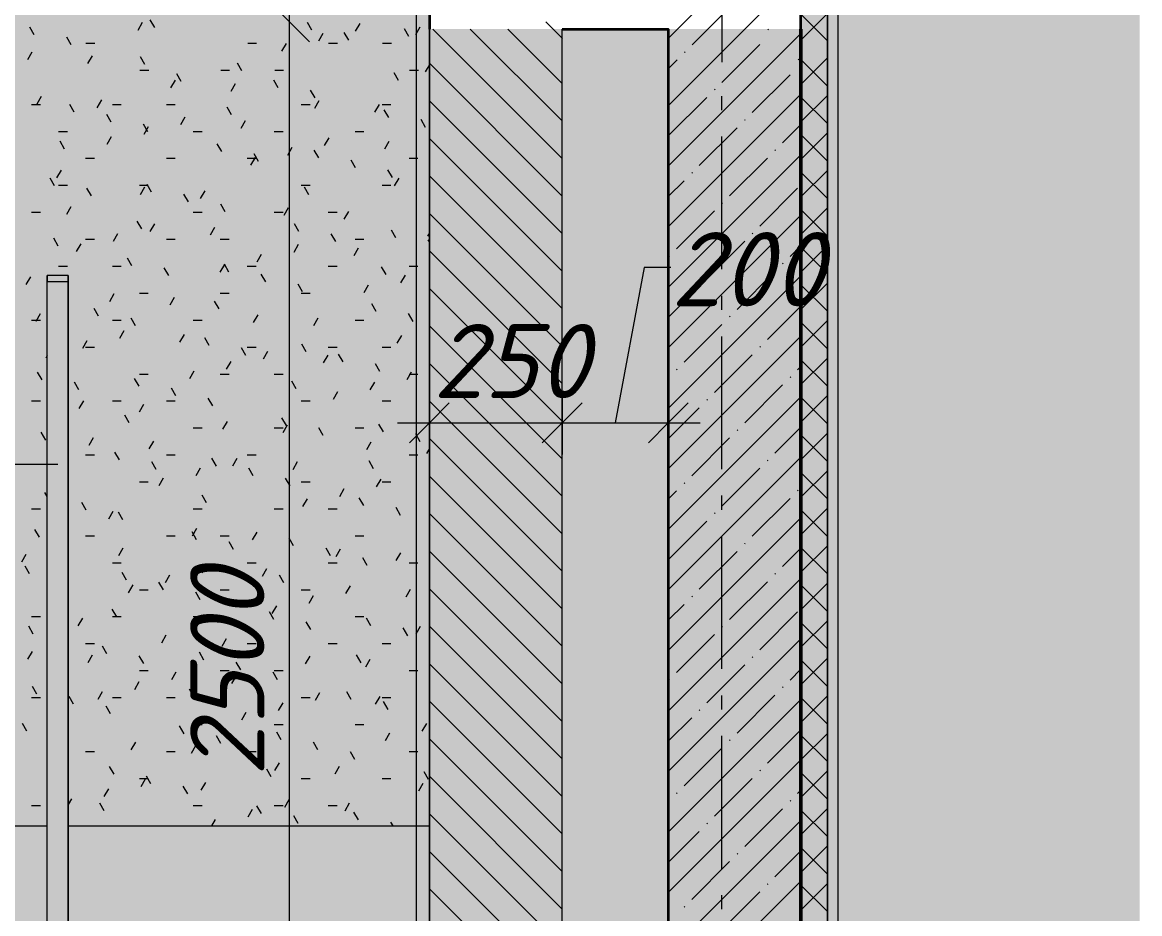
# Model space of a CAD drawing. Header units: millimetres. Extents: x -81576 to 1046824, y -248937 to 691537.
# Drawn here: x -48249 to -44039, y 631374 to 634733 of the extents above; entities that cross this region are included whole.
import ezdxf

# ---------------------------------------------------------------- set-up
doc = ezdxf.new("R2010")
doc.units = ezdxf.units.MM
doc.layers.add('PDF _Геометрия', color=7, linetype='Continuous', true_color=0x1d1d1d)
doc.layers.add('PDF _Сплошная заливка', color=7, linetype='Continuous', true_color=0xffffff)
doc.layers.add('PDF _Текст', color=7, linetype='Continuous')
doc.styles.add('PDF ISOCPEUR Italic', font='isocpeui.ttf')

msp = doc.modelspace()

# ---------------------------------------------------------------- hatches: boundary and pattern name
at = {"layer": 'PDF _Сплошная заливка', "true_color": 0x636466, "transparency": 33554559}
h = msp.add_hatch(color=251, dxfattribs=at)
h.paths.add_polyline_path([(-51273, 619111.5), (-45855.1, 619111.5), (-45855.1, 619767.3), (-50455.1, 619767.3), (-50455.1, 619807.3), (-50495.1, 619807.3), (-50495.1, 635167.3), (-51273, 635167.3), (-51273, 619807.3)], flags=0)
h.paths.add_polyline_path([(-44038.9, 619111.5), (-44038.9, 622707.3), (-45175.1, 622707.3), (-45175.1, 619111.5)], flags=0)
h.paths.add_polyline_path([(-49955.1, 620307.3), (-49955, 620307.3), (-49955.1, 620347.3)], flags=0)
h.paths.add_polyline_path([(-47819.8, 620347.3), (-45855.1, 620347.3), (-45855.1, 622667.3), (-46715.1, 622667.3), (-46715.1, 622707.3), (-46765.1, 622707.3), (-46765.1, 623238.3), (-48155.8, 623238.3), (-48155.8, 623567.3), (-49915, 623567.3), (-49915, 620347.3), (-47825.8, 620347.3)], flags=0)
h.paths.add_polyline_path([(-48075.8, 623318.3), (-46765.1, 623318.3), (-46765.1, 623567.3), (-48075.8, 623567.3), (-48075.8, 623433.3)], flags=0)
h.paths.add_polyline_path([(-45815.1, 623707.3), (-45815.1, 628707.3), (-46215.1, 628707.3), (-46215.1, 623707.3)], flags=0)
h.paths.add_polyline_path([(-44495.3, 623707.3), (-44038.9, 623707.3), (-44038.9, 628707.3), (-45175.1, 628707.3), (-45175.1, 623707.3)], flags=0)
h.paths.add_polyline_path([(-46215.1, 629707.3), (-45815.1, 629707.3), (-45815.1, 634707.3), (-46215.1, 634707.3), (-46215.1, 631704.5)], flags=0)
h.paths.add_polyline_path([(-44038.9, 629707.3), (-44038.9, 635067.3), (-45175.1, 635067.3), (-45175.1, 629707.3)], flags=0)
h.paths.add_polyline_path([(-45195.1, 635087.3), (-45195.1, 635107.3), (-45215.1, 635107.3), (-45215.1, 635087.3)], flags=0)
h.paths.add_polyline_path([(-51273, 635927.3), (-44038.9, 635927.3), (-44038.9, 636398.8), (-51273, 636398.8)], flags=0)
for points in [[(-49955.1, 631704.5), (-48155.8, 631704.5), (-48155.8, 633778.4), (-48075.8, 633778.4), (-48075.8, 631704.5), (-46715.1, 631704.5), (-46715.1, 635207.3), (-49955.1, 635207.3), (-49955.1, 632077)], [(-45226, 619111.5), (-45215.1, 619111.5), (-45215.1, 622707.3), (-45289.7, 622707.3), (-45289.7, 623707.3), (-45215.1, 623707.3), (-45215.1, 628707.3), (-45289.7, 628707.3), (-45289.7, 629707.3), (-45215.1, 629707.3), (-45215.1, 635207.3), (-45315.1, 635207.3), (-45315.1, 619111.5), (-45289.7, 619111.5)], [(-45488.2, 619111.5), (-45315.1, 619111.5), (-45315.1, 634707.3), (-45815.1, 634707.3), (-45815.1, 619111.5), (-45622.2, 619111.5)]]:
    msp.add_hatch(color=251, dxfattribs=at).paths.add_polyline_path(points)
h = msp.add_hatch(color=251, dxfattribs=at)
h.paths.add_polyline_path([(-46715.1, 623707.3), (-46215.1, 623707.3), (-46215.1, 628707.3), (-46715.1, 628707.3), (-46715.1, 627755.1)], flags=0)
h.paths.add_polyline_path([(-46215.1, 629707.3), (-46215.1, 634707.3), (-46715.1, 634707.3), (-46715.1, 629707.3)], flags=0)
h = msp.add_hatch(color=251, dxfattribs=at)
h.paths.add_polyline_path([(-49955.1, 624204.5), (-49955, 624204.5), (-49955.1, 624767.3)], flags=0)
h.paths.add_polyline_path([(-49915.1, 629430.5), (-48448.4, 630114.4), (-48401.1, 630308.9), (-48269, 630025.7), (-48221.8, 630220.1), (-48155.8, 630250.9), (-48155.8, 631704.5), (-49915.1, 631704.5), (-49915.1, 629467.9)], flags=0)
h.paths.add_polyline_path([(-48075.8, 630288.2), (-46765.1, 630899.3), (-46765.1, 631704.5), (-48075.8, 631704.5), (-48075.8, 630447.3)], flags=0)
h = msp.add_hatch(color=251, dxfattribs=at)
h.paths.add_polyline_path([(-46765.1, 622707.3), (-46715.1, 622707.3), (-46715.1, 630767.3), (-46765.1, 630767.3), (-46765.1, 623433.3)], flags=0)
h.paths.add_polyline_path([(-46765.1, 630899.3), (-46715.1, 630922.7), (-46715.1, 631704.5), (-46765.1, 631704.5), (-46765.1, 630922.7)], flags=0)

# ---------------------------------------------------------------- linework, layer by layer
at = {"layer": 'PDF _Геометрия', "color": 7, "lineweight": 35}
for points in [[(-45315.1, 619111.5), (-45315.1, 634707.3), (-45315.1, 635707.3), (-46715.1, 635707.3), (-46715.1, 634707.3)], [(-46215.1, 634707.3), (-45815.1, 634707.3), (-45815.1, 622707.3), (-45815.1, 620307.3), (-49955.1, 620307.3), (-49955.1, 635207.3)]]:
    msp.add_lwpolyline(points, dxfattribs=at)
at = {"layer": 'PDF _Геометрия', "color": 7, "lineweight": 15}
for points in [[(-49955.1, 635207.3), (-49955.1, 631704.5), (-48155.8, 631704.5)], [(-48075.8, 631704.5), (-46715.1, 631704.5), (-46715.1, 635207.3)], [(-46765.1, 630767.3), (-46765.1, 622707.3), (-46715.1, 622707.3), (-46715.1, 635207.3), (-46765.1, 635207.3), (-46765.1, 630899.3)], [(-45175.1, 629707.3), (-45175.1, 635087.3), (-45215.1, 635087.3), (-45215.1, 629707.3), (-45215.1, 635107.3), (-44038.9, 635107.3), (-45195.1, 635107.3), (-45195.1, 635067.3), (-44038.9, 635067.3)], [(-46715.1, 634707.3), (-46715.1, 629707.3)], [(-46215.1, 629707.3), (-46215.1, 634707.3)]]:
    msp.add_lwpolyline(points, dxfattribs=at)
at = {"layer": 'PDF _Геометрия', "color": 250, "lineweight": 9, "true_color": 0x2c2c2c}
for points in [[(-45813.4, 634673.9), (-45752.6, 634734.7), (-45313.4, 635173.9)], [(-45815.1, 634418.4), (-45526.2, 634707.3), (-45315.1, 634918.4)], [(-45725.1, 634648.2), (-45638.6, 634734.7), (-45582.6, 634790.7)], [(-45313.4, 634667.8), (-45213.4, 634767.8)], [(-45213.4, 634661.5), (-45313.4, 634761.5)], [(-46215.1, 634219.9), (-46702.5, 634707.3)], [(-46215.1, 634361.3), (-46561.1, 634707.3)], [(-46215.1, 634502.7), (-46419.7, 634707.3)], [(-46213.4, 634671.6), (-46276.6, 634734.7)], [(-45440, 634705.2), (-45437.7, 634707.6)], [(-45815.1, 634190.3), (-45315.1, 634690.3)], [(-45753.7, 634619.7), (-45751.3, 634622)], [(-45612.8, 634506.7), (-45470.2, 634649.2)], [(-46215.1, 634078.4), (-46715.1, 634578.4)], [(-45813.4, 634559.9), (-45782.2, 634591.2)], [(-45326, 634591.2), (-45323.6, 634593.5)], [(-45315.1, 634498.9), (-45215.1, 634598.9)], [(-45215.1, 634492.7), (-45315.1, 634592.7)], [(-45498.7, 634392.6), (-45356.2, 634535.2)], [(-45815.1, 633962.2), (-45315.1, 634462.2)], [(-45641.3, 634478.2), (-45638.9, 634480.5)], [(-45315.1, 634357.5), (-45215.1, 634457.5)], [(-45215.1, 634351.2), (-45315.1, 634451.2)], [(-46215.1, 633937), (-46715.1, 634437)], [(-45812.4, 634307.1), (-45669.8, 634449.6)], [(-45527.2, 634364.1), (-45524.9, 634366.5)], [(-45698.3, 634193), (-45555.7, 634335.6)], [(-45384.7, 634278.6), (-45315.1, 634348.1)], [(-46215.1, 633795.6), (-46715.1, 634295.6)], [(-45315.1, 634216.1), (-45215.1, 634316.1)], [(-45215.1, 634209.8), (-45315.1, 634309.8)], [(-45413.2, 634250.1), (-45410.8, 634252.4)], [(-45815.1, 633734.1), (-45315.1, 634234.1)], [(-45584.3, 634079), (-45441.7, 634221.5)], [(-45726.8, 634164.5), (-45724.4, 634166.9)], [(-45315.1, 634074.7), (-45215.1, 634174.7)], [(-45215.1, 634068.4), (-45315.1, 634168.4)], [(-46215.1, 633654.2), (-46715.1, 634154.2)], [(-45815.1, 634076.2), (-45755.3, 634136)], [(-45470.2, 633964.9), (-45327.6, 634107.5)], [(-45612.8, 634050.5), (-45610.4, 634052.8)], [(-45315.1, 633933.2), (-45215.1, 634033.2)], [(-46215.1, 633512.8), (-46715.1, 634012.8)], [(-45815.1, 633506), (-45315.1, 634006)], [(-45783.8, 633879.4), (-45641.3, 634022)], [(-45215.1, 633927), (-45315.1, 634027)], [(-45669.8, 633765.3), (-45527.2, 633907.9)], [(-45498.7, 633936.4), (-45496.3, 633938.8)], [(-46215.1, 633371.3), (-46715.1, 633871.3)], [(-45356.2, 633850.9), (-45315.1, 633891.9)], [(-45315.1, 633791.8), (-45215.1, 633891.8)], [(-45215.1, 633785.5), (-45315.1, 633885.5)], [(-45812.4, 633850.9), (-45810, 633853.3)], [(-45384.7, 633822.4), (-45382.3, 633824.7)], [(-45815.1, 633277.9), (-45315.1, 633777.9)], [(-45555.7, 633651.3), (-45413.2, 633793.9)], [(-45698.3, 633736.8), (-45695.9, 633739.2)], [(-45315.1, 633650.4), (-45215.1, 633750.4)], [(-45215.1, 633644.1), (-45315.1, 633744.1)], [(-46215.1, 633229.9), (-46715.1, 633729.9)], [(-45815.1, 633620), (-45726.8, 633708.3)], [(-45441.7, 633537.3), (-45315.1, 633663.8)], [(-45584.3, 633622.8), (-45581.9, 633625.2)], [(-45315.1, 633509), (-45215.1, 633609)], [(-46215.1, 633088.5), (-46715.1, 633588.5)], [(-45755.3, 633451.7), (-45612.8, 633594.3)], [(-45215.1, 633502.7), (-45315.1, 633602.7)], [(-45815.1, 633049.8), (-45315.1, 633549.8)], [(-45470.2, 633508.7), (-45467.8, 633511.1)], [(-46215.1, 632947.1), (-46715.1, 633447.1)], [(-45641.3, 633337.7), (-45498.7, 633480.2)], [(-45315.1, 633367.6), (-45215.1, 633467.6)], [(-45215.1, 633361.3), (-45315.1, 633461.3)], [(-45783.8, 633423.2), (-45781.5, 633425.6)], [(-45327.6, 633423.2), (-45315.1, 633435.7)], [(-45815.1, 633391.9), (-45812.4, 633394.7)], [(-45527.2, 633223.6), (-45384.7, 633366.2)], [(-45356.2, 633394.7), (-45353.8, 633397.1)], [(-45815.1, 632821.7), (-45315.1, 633321.7)], [(-45315.1, 633226.1), (-45215.1, 633326.1)], [(-45215.1, 633219.9), (-45315.1, 633319.9)], [(-46215.1, 632805.6), (-46715.1, 633305.6)], [(-45815.1, 633163.8), (-45698.3, 633280.6)], [(-45669.8, 633309.2), (-45667.4, 633311.5)], [(-45555.7, 633195.1), (-45553.4, 633197.5)], [(-45413.2, 633109.6), (-45315.1, 633207.6)], [(-46215.1, 632664.2), (-46715.1, 633164.2)], [(-45726.8, 633024), (-45584.3, 633166.6)], [(-45315.1, 633084.7), (-45215.1, 633184.7)], [(-45215.1, 633078.4), (-45315.1, 633178.4)], [(-45815.1, 632593.6), (-45315.1, 633093.6)], [(-45441.7, 633081.1), (-45439.3, 633083.4)], [(-46215.1, 632522.8), (-46715.1, 633022.8)], [(-45612.8, 632910), (-45470.2, 633052.5)], [(-45315.1, 632943.3), (-45215.1, 633043.3)], [(-45215.1, 632937), (-45315.1, 633037)], [(-45755.3, 632995.5), (-45753, 632997.9)], [(-45815.1, 632935.7), (-45783.8, 632967)], [(-45498.7, 632795.9), (-45356.2, 632938.5)], [(-45327.6, 632967), (-45325.3, 632969.4)], [(-45315.1, 632801.9), (-45215.1, 632901.9)], [(-45215.1, 632795.6), (-45315.1, 632895.6)], [(-46215.1, 632381.4), (-46715.1, 632881.4)], [(-45815.1, 632365.5), (-45315.1, 632865.5)], [(-45812.4, 632710.4), (-45669.8, 632853)], [(-45641.3, 632881.5), (-45638.9, 632883.8)], [(-45527.2, 632767.4), (-45524.9, 632769.8)], [(-46215.1, 632240), (-46715.1, 632740)], [(-45698.3, 632596.3), (-45555.7, 632738.9)], [(-45384.7, 632681.9), (-45315.1, 632751.4)], [(-45315.1, 632660.4), (-45215.1, 632760.4)], [(-45215.1, 632654.2), (-45315.1, 632754.2)], [(-45413.2, 632653.4), (-45410.8, 632655.7)], [(-46215.1, 632098.5), (-46715.1, 632598.5)], [(-45815.1, 632137.4), (-45315.1, 632637.4)], [(-45584.3, 632482.3), (-45441.7, 632624.9)], [(-45315.1, 632519), (-45215.1, 632619)], [(-45215.1, 632512.8), (-45315.1, 632612.8)], [(-45726.8, 632567.8), (-45724.4, 632570.2)], [(-45815.1, 632479.5), (-45755.3, 632539.3)], [(-45470.2, 632368.2), (-45327.6, 632510.8)], [(-45315.1, 632377.6), (-45215.1, 632477.6)], [(-45215.1, 632371.3), (-45315.1, 632471.3)], [(-46215.1, 631957.1), (-46715.1, 632457.1)], [(-45612.8, 632453.8), (-45610.4, 632456.2)], [(-45815.1, 631909.3), (-45315.1, 632409.3)], [(-45783.8, 632282.7), (-45641.3, 632425.3)], [(-46215.1, 631815.7), (-46715.1, 632315.7)], [(-45669.8, 632168.7), (-45527.2, 632311.2)], [(-45498.7, 632339.7), (-45496.3, 632342.1)], [(-45315.1, 632236.2), (-45215.1, 632336.2)], [(-45215.1, 632229.9), (-45315.1, 632329.9)], [(-45356.2, 632254.2), (-45315.1, 632295.2)], [(-45812.4, 632254.2), (-45810, 632256.6)], [(-45384.7, 632225.7), (-45382.3, 632228.1)], [(-45815.1, 631681.2), (-45315.1, 632181.2)], [(-45555.7, 632054.6), (-45413.2, 632197.2)], [(-45315.1, 632094.8), (-45215.1, 632194.8)], [(-45215.1, 632088.5), (-45315.1, 632188.5)], [(-46215.1, 631674.3), (-46715.1, 632174.3)], [(-45698.3, 632140.1), (-45695.9, 632142.5)], [(-45815.1, 632023.3), (-45726.8, 632111.6)], [(-45441.7, 631940.6), (-45315.1, 632067.1)], [(-45315.1, 631953.3), (-45215.1, 632053.3)], [(-46215.1, 631532.9), (-46715.1, 632032.9)], [(-45584.3, 632026.1), (-45581.9, 632028.5)], [(-45215.1, 631947.1), (-45315.1, 632047.1)], [(-45755.3, 631855), (-45612.8, 631997.6)], [(-45815.1, 631453.1), (-45315.1, 631953.1)], [(-46215.1, 631391.4), (-46715.1, 631891.4)], [(-45641.3, 631741), (-45498.7, 631883.5)], [(-45470.2, 631912), (-45467.8, 631914.4)], [(-45315.1, 631811.9), (-45215.1, 631911.9)], [(-45215.1, 631805.6), (-45315.1, 631905.6)], [(-45815.1, 631795.2), (-45812.4, 631798)], [(-45783.8, 631826.5), (-45781.5, 631828.9)], [(-45356.2, 631798), (-45353.8, 631800.4)], [(-45327.6, 631826.5), (-45315.1, 631839)], [(-45527.2, 631626.9), (-45384.7, 631769.5)], [(-45315.1, 631670.5), (-45215.1, 631770.5)], [(-45215.1, 631664.2), (-45315.1, 631764.2)], [(-46215.1, 631250), (-46715.1, 631750)], [(-45815.1, 631225), (-45315.1, 631725)], [(-45669.8, 631712.5), (-45667.4, 631714.8)], [(-45815.1, 631567.1), (-45698.3, 631683.9)], [(-45315.1, 631529.1), (-45215.1, 631629.1)], [(-46215.1, 631108.6), (-46715.1, 631608.6)], [(-45555.7, 631598.4), (-45553.4, 631600.8)], [(-45413.2, 631512.9), (-45315.1, 631610.9)], [(-45215.1, 631522.8), (-45315.1, 631622.8)], [(-45726.8, 631427.3), (-45584.3, 631569.9)], [(-46215.1, 630967.2), (-46715.1, 631467.2)], [(-45815.1, 630996.9), (-45315.1, 631496.9)], [(-45441.7, 631484.4), (-45439.3, 631486.7)], [(-45315.1, 631387.6), (-45215.1, 631487.7)], [(-45215.1, 631381.4), (-45315.1, 631481.4)], [(-45612.8, 631313.3), (-45470.2, 631455.9)], [(-45755.3, 631398.8), (-45753, 631401.2)]]:
    msp.add_lwpolyline(points, dxfattribs=at)
at = {"layer": 'PDF _Геометрия', "color": 7, "lineweight": 9}
for points in [[(-45613.4, 635082.5), (-45613.4, 634582.5)], [(-47244, 634827.3), (-47244, 629587.3)], [(-48203.8, 634685.7), (-48220.6, 634714.7)], [(-47796.9, 634731.7), (-47813.6, 634702.7)], [(-47750.3, 634712.9), (-47767, 634741.9)], [(-47157.9, 634702.9), (-47174.7, 634732)], [(-46977.7, 634728.1), (-46994.5, 634699)], [(-46792.4, 634679.4), (-46809.1, 634708.4)], [(-46751, 634714.4), (-46767.7, 634685.4)], [(-48065, 634648.5), (-48081.8, 634677.5)], [(-47116.5, 634690.9), (-47133.3, 634661.8)], [(-47019.1, 634665.7), (-47035.9, 634694.8)], [(-48213.2, 634620.1), (-48230, 634591.1)], [(-48009.4, 634654.2), (-47975.9, 634654.2)], [(-47399.8, 634654.2), (-47366.3, 634654.2)], [(-47255.3, 634653.7), (-47272.1, 634624.6)], [(-47095, 634654.2), (-47061.5, 634654.2)], [(-46891.8, 634654.2), (-46858.3, 634654.2)], [(-47986.4, 634606.5), (-48003.2, 634577.5)], [(-47787.4, 634574.1), (-47804.2, 634603.1)], [(-47421.9, 634550.5), (-47438.6, 634579.6)], [(-47806.2, 634552.6), (-47772.7, 634552.6)], [(-47650.3, 634509.5), (-47667.1, 634538.5)], [(-47501.4, 634552.6), (-47467.9, 634552.6)], [(-47298.2, 634552.6), (-47264.7, 634552.6)], [(-46831.2, 634513.1), (-46848, 634542.1)], [(-46790.2, 634552.6), (-46756.7, 634552.6)], [(-46713.8, 634575.7), (-46730.5, 634546.6)], [(-47673.3, 634514.7), (-47690.1, 634485.6)], [(-47446.6, 634501), (-47463.3, 634472)], [(-47284.8, 634485.9), (-47301.5, 634514.9)], [(-48177.7, 634453.9), (-48194.5, 634424.9)], [(-47146, 634448.7), (-47162.7, 634477.7)], [(-45615.1, 634455.1), (-45615.1, 634402.2)], [(-48214.3, 634423.6), (-48180.8, 634423.6)], [(-48053.1, 634394.2), (-48069.8, 634423.3)], [(-47950.9, 634440.3), (-47967.7, 634411.2)], [(-47909.5, 634423.6), (-47876, 634423.6)], [(-47706.3, 634423.6), (-47672.8, 634423.6)], [(-47460.7, 634384.3), (-47477.5, 634413.3)], [(-47198.3, 634423.6), (-47164.8, 634423.6)], [(-47131.8, 634436.6), (-47148.6, 634407.6)], [(-46905, 634423), (-46921.8, 634394)], [(-46893.5, 634423.6), (-46860, 634423.6)], [(-47914.3, 634357.1), (-47931.1, 634386.1)], [(-47636.2, 634375.9), (-47652.9, 634346.8)], [(-46868.4, 634374.3), (-46885.2, 634403.4)], [(-46729.6, 634337.1), (-46746.4, 634366.2)], [(-47775.5, 634319.9), (-47792.3, 634348.9)], [(-47774.9, 634338.7), (-47791.7, 634309.6)], [(-47409.4, 634362.3), (-47426.1, 634333.2)], [(-48112.7, 634322), (-48079.2, 634322)], [(-48090.3, 634255.5), (-48107, 634284.5)], [(-47913.7, 634301.5), (-47930.5, 634272.5)], [(-47604.7, 634322), (-47571.2, 634322)], [(-47299.9, 634322), (-47266.4, 634322)], [(-47094.6, 634297.8), (-47111.4, 634268.8)], [(-46995.1, 634322), (-46961.6, 634322)], [(-46867.8, 634284.2), (-46884.6, 634255.2)], [(-45615.1, 634302.2), (-45615.1, 633802.2)], [(-47497.9, 634245.5), (-47514.7, 634274.5)], [(-47233.4, 634260.7), (-47250.2, 634231.6)], [(-47132.4, 634221.9), (-47149.1, 634251)], [(-48011.1, 634220.4), (-47977.6, 634220.4)], [(-47706.3, 634220.4), (-47672.8, 634220.4)], [(-47401.5, 634220.4), (-47368, 634220.4)], [(-47372.2, 634223.5), (-47389, 634194.4)], [(-47359.1, 634208.3), (-47375.9, 634237.3)], [(-46993.6, 634184.7), (-47010.3, 634213.8)], [(-46791.9, 634220.4), (-46758.4, 634220.4)], [(-48103.3, 634176.3), (-48120.1, 634147.3)], [(-46854.8, 634147.5), (-46871.6, 634176.6)], [(-48127.5, 634116.7), (-48144.2, 634145.7)], [(-48112.7, 634118.8), (-48079.2, 634118.8)], [(-47807.9, 634118.8), (-47774.4, 634118.8)], [(-47761.9, 634093.1), (-47778.7, 634122.1)], [(-47198.3, 634118.8), (-47164.8, 634118.8)], [(-46893.5, 634118.8), (-46860, 634118.8)], [(-46830.7, 634145.4), (-46847.4, 634116.4)], [(-47988.7, 634079.5), (-48005.4, 634108.5)], [(-47788.6, 634111.9), (-47805.3, 634082.9)], [(-47623.1, 634055.9), (-47639.9, 634084.9)], [(-47561.8, 634098.3), (-47578.5, 634069.3)], [(-47169.6, 634083.1), (-47186.3, 634112.2)], [(-48066.1, 634037.5), (-48082.9, 634008.5)], [(-47484.3, 634018.7), (-47501.1, 634047.8)], [(-47247, 634033.9), (-47263.8, 634004.8)], [(-48214.3, 634017.2), (-48180.8, 634017.2)], [(-47604.7, 634017.2), (-47571.2, 634017.2)], [(-47299.9, 634017.2), (-47266.4, 634017.2)], [(-47096.7, 634017.2), (-47063.2, 634017.2)], [(-47020.2, 634020.3), (-47037, 633991.2)], [(-47799.1, 633954.3), (-47815.8, 633983.3)], [(-47751.4, 633973.1), (-47768.1, 633944.1)], [(-47524.6, 633959.5), (-47541.4, 633930.5)], [(-47206.7, 633944.3), (-47223.5, 633973.4)], [(-46841.2, 633920.8), (-46857.9, 633949.8)], [(-48113.8, 633889.9), (-48130.6, 633918.9)], [(-48011.1, 633915.6), (-47977.6, 633915.6)], [(-47890.2, 633935.9), (-47906.9, 633906.9)], [(-47706.3, 633915.6), (-47672.8, 633915.6)], [(-47503.1, 633915.6), (-47469.6, 633915.6)], [(-47068, 633907.2), (-47084.7, 633936.2)], [(-46995.1, 633915.6), (-46961.6, 633915.6)], [(-46715.1, 633939.2), (-46722.2, 633926.8)], [(-46715.1, 633905.6), (-46719.2, 633912.6)], [(-48028.9, 633898.7), (-48045.7, 633869.7)], [(-47209.8, 633895.1), (-47226.6, 633866.1)], [(-46983.1, 633881.5), (-46999.8, 633852.4)], [(-47836.3, 633815.5), (-47853, 633844.6)], [(-47487.4, 633820.7), (-47504.2, 633791.7)], [(-47470.7, 633791.9), (-47487.5, 633821)], [(-47348.6, 633857.9), (-47365.4, 633828.9)], [(-48075.8, 623260.6), (-48075.8, 623256.2), (-48155.8, 623256.2), (-48155.8, 623278.4), (-48155.8, 633778.4)], [(-48112.7, 633814), (-48079.2, 633814)], [(-48075.8, 633778.4), (-48075.8, 623318.3), (-46765.1, 623318.3), (-48075.8, 623318.3)], [(-47909.5, 633814), (-47876, 633814)], [(-47697.5, 633778.3), (-47714.2, 633807.4)], [(-47401.5, 633814), (-47368, 633814)], [(-47331.9, 633754.8), (-47348.7, 633783.8)], [(-47096.7, 633814), (-47063.2, 633814)], [(-46878.4, 633782), (-46895.1, 633811)], [(-46807.1, 633779.9), (-46823.8, 633750.8)], [(-46791.9, 633814), (-46758.4, 633814)], [(-45805.4, 633809.4), (-45905.4, 633809.4), (-46015.1, 633223.7)], [(-48218.5, 633773.6), (-48235.3, 633744.5)], [(-48155.8, 623256.2), (-48155.8, 633756.2)], [(-48075.8, 623256.2), (-48075.8, 633756.2)], [(-47193.1, 633717.6), (-47209.9, 633746.6)], [(-46945.9, 633742.7), (-46962.6, 633713.7)], [(-47903.8, 633709.2), (-47920.5, 633680.1)], [(-47807.9, 633712.4), (-47774.4, 633712.4)], [(-47677, 633695.5), (-47693.8, 633666.5)], [(-47503.1, 633712.4), (-47469.6, 633712.4)], [(-47198.3, 633712.4), (-47164.8, 633712.4)], [(-45615.1, 633702.2), (-45615.1, 633649.2)], [(-47961.4, 633625.9), (-47978.2, 633655)], [(-47507.9, 633653.2), (-47524.7, 633682.2)], [(-46915.6, 633643.2), (-46932.3, 633672.2)], [(-48214.3, 633610.8), (-48180.8, 633610.8)], [(-48181.3, 633634.8), (-48198.1, 633605.7)], [(-47909.5, 633610.8), (-47876, 633610.8)], [(-47822.7, 633588.7), (-47839.4, 633617.8)], [(-47604.7, 633610.8), (-47571.2, 633610.8)], [(-47362.2, 633631.1), (-47379, 633602.1)], [(-47135.5, 633617.5), (-47152.2, 633588.5)], [(-46995.1, 633610.8), (-46961.6, 633610.8)], [(-46776.8, 633606), (-46793.5, 633635)], [(-47866.6, 633570.4), (-47883.3, 633541.3)], [(-48005.4, 633533.2), (-48022.1, 633504.1)], [(-47639.8, 633556.8), (-47656.6, 633527.7)], [(-47545.1, 633514.4), (-47561.8, 633543.4)], [(-46820.7, 633553.1), (-46837.5, 633524.1)], [(-45615.1, 633549.2), (-45615.1, 633049.2)], [(-48011.1, 633509.2), (-47977.6, 633509.2)], [(-47406.3, 633477.2), (-47423.1, 633506.2)], [(-47401.5, 633509.2), (-47368, 633509.2)], [(-47325, 633492.3), (-47341.8, 633463.3)], [(-47179.5, 633490.8), (-47196.3, 633519.8)], [(-47096.7, 633509.2), (-47063.2, 633509.2)], [(-47040.7, 633453.6), (-47057.5, 633482.6)], [(-46893.5, 633509.2), (-46860, 633509.2)], [(-48155.8, 633475.8), (-48160.9, 633467)], [(-47463.8, 633455.2), (-47480.6, 633426.1)], [(-47098.3, 633478.7), (-47115, 633449.7)], [(-46901.9, 633416.4), (-46918.7, 633445.4)], [(-48174.6, 633385.5), (-48191.4, 633414.6)], [(-47807.9, 633407.6), (-47774.4, 633407.6)], [(-47602.6, 633418), (-47619.4, 633388.9)], [(-47503.1, 633407.6), (-47469.6, 633407.6)], [(-47299.9, 633407.6), (-47266.4, 633407.6)], [(-46783.5, 633414.3), (-46800.3, 633385.3)], [(-46791.9, 633407.6), (-46758.4, 633407.6)], [(-48035.8, 633348.4), (-48052.6, 633377.4)], [(-47809, 633362), (-47825.8, 633391)], [(-47216.7, 633352), (-47233.5, 633381)], [(-46922.3, 633377.1), (-46939.1, 633348.1)], [(-47670.3, 633324.8), (-47687, 633353.8)], [(-47531.5, 633287.6), (-47548.2, 633316.6)], [(-47061.1, 633339.9), (-47077.8, 633310.9)], [(-46715.1, 633329.7), (-46715.1, 633223.7), (-46715.1, 633103.7)], [(-46215.1, 633329.7), (-46215.1, 633223.7), (-46215.1, 633103.7)], [(-45815.1, 633329.7), (-45815.1, 633223.7), (-45815.1, 633103.7)], [(-48214.3, 633306), (-48180.8, 633306)], [(-48019, 633306.4), (-48035.7, 633277.4)], [(-47909.5, 633306), (-47876, 633306)], [(-47792.2, 633292.8), (-47809, 633263.8)], [(-47706.3, 633306), (-47672.8, 633306)], [(-47198.3, 633306), (-47164.8, 633306)], [(-46893.5, 633306), (-46860, 633306)], [(-47846.2, 633223.2), (-47863, 633252.2)], [(-47253.9, 633213.2), (-47270.7, 633242.2)], [(-48161, 633158.8), (-48177.8, 633187.8)], [(-47604.7, 633204.4), (-47571.2, 633204.4)], [(-47477.4, 633228.4), (-47494.2, 633199.3)], [(-47299.9, 633204.4), (-47266.4, 633204.4)], [(-47250.7, 633214.8), (-47267.4, 633185.7)], [(-47115.1, 633176), (-47131.9, 633205.1)], [(-46995.1, 633204.4), (-46961.6, 633204.4)], [(-46888.3, 633189.6), (-46905.1, 633218.7)], [(-46835.1, 633223.7), (-46215.1, 633223.7), (-45695.1, 633223.7)], [(-47981.8, 633167.6), (-47998.6, 633138.6)], [(-47755, 633154), (-47771.8, 633125)], [(-46935.9, 633150.4), (-46952.7, 633121.3)], [(-46749.5, 633152.4), (-46766.3, 633181.5)], [(-48011.1, 633102.8), (-47977.6, 633102.8)], [(-47883.4, 633084.4), (-47900.2, 633113.4)], [(-47706.3, 633102.8), (-47672.8, 633102.8)], [(-47401.5, 633102.8), (-47368, 633102.8)], [(-46791.9, 633102.8), (-46758.4, 633102.8)], [(-46715.1, 633126.4), (-46725.9, 633107.7)], [(-48115.8, 633066.9), (-48578.6, 633066.9)], [(-47744.6, 633047.2), (-47761.4, 633076.2)], [(-47517.9, 633060.8), (-47534.6, 633089.8)], [(-47440.3, 633089.6), (-47457, 633060.6)], [(-47213.5, 633076), (-47230.2, 633046.9)], [(-46925.5, 633050.8), (-46942.3, 633079.9)], [(-47579, 633052.4), (-47595.8, 633023.4)], [(-47379.1, 633023.6), (-47395.8, 633052.7)], [(-47807.9, 633001.2), (-47774.4, 633001.2)], [(-47717.8, 633015.2), (-47734.6, 632986.2)], [(-47240.3, 632986.4), (-47257, 633015.5)], [(-47198.3, 633001.2), (-47164.8, 633001.2)], [(-46898.7, 633011.6), (-46915.5, 632982.5)], [(-46893.5, 633001.2), (-46860, 633001.2)], [(-48155.8, 632946.5), (-48164.2, 632961)], [(-47555, 632922), (-47571.8, 632951.1)], [(-47176.3, 632937.2), (-47193.1, 632908.2)], [(-47037.5, 632974.4), (-47054.3, 632945.3)], [(-46962.7, 632912.1), (-46979.5, 632941.1)], [(-45615.1, 632949.2), (-45615.1, 632896.3)], [(-48214.3, 632899.6), (-48180.8, 632899.6)], [(-48008.6, 632894.8), (-48025.4, 632923.8)], [(-47604.7, 632899.6), (-47571.2, 632899.6)], [(-47299.9, 632899.6), (-47266.4, 632899.6)], [(-47096.7, 632899.6), (-47063.2, 632899.6)], [(-46823.9, 632874.9), (-46840.7, 632903.9)], [(-47907.4, 632890), (-47924.2, 632861)], [(-47869.8, 632857.6), (-47886.6, 632886.6)], [(-48184.6, 632793.2), (-48201.3, 632822.2)], [(-47592.7, 632825.6), (-47609.4, 632796.6)], [(-47592.2, 632783.2), (-47609, 632812.3)], [(-47365.9, 632812), (-47382.6, 632783)], [(-48011.1, 632798), (-47977.6, 632798)], [(-47706.3, 632798), (-47672.8, 632798)], [(-47503.1, 632798), (-47469.6, 632798)], [(-47453.4, 632746), (-47470.2, 632775.1)], [(-47226.7, 632759.7), (-47243.4, 632788.7)], [(-46995.1, 632798), (-46961.6, 632798)], [(-45615.1, 632796.3), (-45615.1, 632296.3)], [(-48235.8, 632727.7), (-48252.6, 632698.6)], [(-47870.2, 632751.2), (-47887, 632722.2)], [(-47087.9, 632722.5), (-47104.6, 632751.5)], [(-47051.1, 632747.6), (-47067.9, 632718.6)], [(-46824.3, 632734), (-46841.1, 632705)], [(-48221.8, 632654.4), (-48238.5, 632683.4)], [(-47909.5, 632696.4), (-47876, 632696.4)], [(-47555.5, 632686.8), (-47572.2, 632657.8)], [(-47401.5, 632696.4), (-47368, 632696.4)], [(-47096.7, 632696.4), (-47063.2, 632696.4)], [(-46949.1, 632685.3), (-46965.9, 632714.3)], [(-46791.9, 632696.4), (-46758.4, 632696.4)], [(-47856.2, 632630.8), (-47873, 632659.9)], [(-47694.3, 632649.6), (-47711, 632620.6)], [(-47328.7, 632673.2), (-47345.5, 632644.2)], [(-47263.9, 632620.9), (-47280.6, 632649.9)], [(-47833, 632612.5), (-47849.8, 632583.4)], [(-47717.4, 632593.6), (-47734.2, 632622.7)], [(-47013.9, 632608.8), (-47030.7, 632579.8)], [(-47807.9, 632594.8), (-47774.4, 632594.8)], [(-47578.6, 632556.5), (-47595.4, 632585.5)], [(-47503.1, 632594.8), (-47469.6, 632594.8)], [(-47198.3, 632594.8), (-47164.8, 632594.8)], [(-47152.7, 632571.6), (-47169.5, 632542.6)], [(-46787.1, 632595.2), (-46803.9, 632566.2)], [(-47893.4, 632492), (-47910.2, 632521.1)], [(-47291.5, 632534.4), (-47308.3, 632505.4)], [(-48214.3, 632493.2), (-48180.8, 632493.2)], [(-48022.6, 632487.3), (-48039.4, 632458.2)], [(-47909.5, 632493.2), (-47876, 632493.2)], [(-47604.7, 632493.2), (-47571.2, 632493.2)], [(-47301, 632482.1), (-47317.8, 632511.1)], [(-47162.3, 632444.9), (-47179, 632473.9)], [(-46995.1, 632493.2), (-46961.6, 632493.2)], [(-46935.5, 632458.5), (-46952.2, 632487.5)], [(-48208.2, 632427.6), (-48224.9, 632456.7)], [(-46796.7, 632421.3), (-46813.5, 632450.4)], [(-46750, 632456.4), (-46766.7, 632427.4)], [(-48011.1, 632391.6), (-47977.6, 632391.6)], [(-47707.9, 632422.9), (-47724.6, 632393.8)], [(-47481.1, 632409.3), (-47497.9, 632380.2)], [(-47401.5, 632391.6), (-47368, 632391.6)], [(-47096.7, 632391.6), (-47063.2, 632391.6)], [(-46893.5, 632391.6), (-46860, 632391.6)], [(-48212.2, 632362.1), (-48229, 632333.1)], [(-47985.4, 632348.5), (-48002.2, 632319.5)], [(-47930.6, 632353.3), (-47947.3, 632382.3)], [(-47791.8, 632316.1), (-47808.6, 632345.1)], [(-47565, 632329.7), (-47581.8, 632358.7)], [(-47166.3, 632344.8), (-47183.1, 632315.8)], [(-46972.7, 632319.7), (-46989.4, 632348.8)], [(-47426.2, 632292.5), (-47443, 632321.5)], [(-46939.5, 632331.2), (-46956.3, 632302.2)], [(-47807.9, 632290), (-47774.4, 632290)], [(-47670.7, 632284.1), (-47687.4, 632255)], [(-47503.1, 632290), (-47469.6, 632290)], [(-47443.9, 632270.5), (-47460.7, 632241.4)], [(-47287.4, 632255.3), (-47304.2, 632284.3)], [(-47299.9, 632290), (-47266.4, 632290)], [(-46791.9, 632290), (-46758.4, 632290)], [(-48194.5, 632200.9), (-48211.3, 632229.9)], [(-47809.5, 632246.9), (-47826.2, 632217.9)], [(-47602.2, 632190.9), (-47619, 632219.9)], [(-48214.3, 632188.4), (-48180.8, 632188.4)], [(-48055.8, 632163.7), (-48072.5, 632192.7)], [(-47948.3, 632209.7), (-47965, 632180.7)], [(-47909.5, 632188.4), (-47876, 632188.4)], [(-47706.3, 632188.4), (-47672.8, 632188.4)], [(-47198.3, 632188.4), (-47164.8, 632188.4)], [(-47129.1, 632206.1), (-47145.9, 632177)], [(-47009.9, 632180.9), (-47026.6, 632210)], [(-46902.4, 632192.4), (-46919.1, 632163.4)], [(-46893.5, 632188.4), (-46860, 632188.4)], [(-45615.1, 632196.3), (-45615.1, 632143.4)], [(-47917, 632126.5), (-47933.7, 632155.5)], [(-47267.9, 632168.9), (-47284.7, 632139.8)], [(-46871.1, 632143.7), (-46887.8, 632172.8)], [(-47406.7, 632131.7), (-47423.5, 632102.6)], [(-48231.7, 632062.1), (-48248.5, 632091.1)], [(-47639.4, 632052.1), (-47656.2, 632081.1)], [(-47604.7, 632086.8), (-47571.2, 632086.8)], [(-47299.9, 632086.8), (-47266.4, 632086.8)], [(-47273.8, 632028.5), (-47290.6, 632057.6)], [(-46995.1, 632086.8), (-46961.6, 632086.8)], [(-46865.2, 632053.7), (-46881.9, 632024.6)], [(-46726.4, 632090.8), (-46743.1, 632061.8)], [(-47823.1, 632020.1), (-47839.8, 631991.1)], [(-47500.6, 632014.9), (-47517.4, 632044)], [(-47135, 631991.3), (-47151.8, 632020.4)], [(-45615.1, 632043.4), (-45615.1, 631543.4)], [(-48011.1, 631985.2), (-47977.6, 631985.2)], [(-47706.3, 631985.2), (-47672.8, 631985.2)], [(-47596.3, 632006.5), (-47613.1, 631977.5)], [(-47401.5, 631985.2), (-47368, 631985.2)], [(-46996.2, 631954.2), (-47013, 631983.2)], [(-46791.9, 631985.2), (-46758.4, 631985.2)], [(-47903.4, 631899.7), (-47920.1, 631928.7)], [(-47281.5, 631942.1), (-47298.3, 631913.1)], [(-47054.8, 631928.5), (-47071.5, 631899.4)], [(-47807.9, 631883.6), (-47774.4, 631883.6)], [(-47764.6, 631862.5), (-47781.3, 631891.6)], [(-47311, 631889.7), (-47327.8, 631918.8)], [(-47198.3, 631883.6), (-47164.8, 631883.6)], [(-46893.5, 631883.6), (-46860, 631883.6)], [(-46718.7, 631879.8), (-46735.4, 631908.8)], [(-47924.7, 631844.1), (-47941.4, 631815.1)], [(-47785.9, 631881.3), (-47802.7, 631852.3)], [(-47625.8, 631825.3), (-47642.5, 631854.4)], [(-47559.1, 631867.7), (-47575.9, 631838.7)], [(-46740, 631864.1), (-46756.8, 631835)], [(-48063.5, 631807), (-48075.8, 631785.6)], [(-47244.3, 631803.3), (-47261.1, 631774.3)], [(-48214.3, 631782), (-48180.8, 631782)], [(-47940.5, 631760.9), (-47957.3, 631790)], [(-47604.7, 631782), (-47571.2, 631782)], [(-47383.1, 631766.1), (-47399.9, 631737.1)], [(-47348.2, 631751), (-47365, 631780)], [(-47299.9, 631782), (-47266.4, 631782)], [(-47096.7, 631782), (-47063.2, 631782)], [(-47017.6, 631789.7), (-47034.3, 631760.7)], [(-46982.6, 631727.4), (-46999.4, 631756.4)], [(-47521.9, 631728.9), (-47536, 631704.5)], [(-47209.4, 631713.8), (-47226.2, 631742.8)], [(-46852.1, 631704.5), (-46860.6, 631719.2)], [(-45615.1, 631443.4), (-45615.1, 631390.5)]]:
    msp.add_lwpolyline(points, dxfattribs=at)
at = {"layer": 'PDF _Геометрия', "color": 7, "lineweight": 20}
for points in [[(-47167.3, 634659.7), (-47242.3, 634734.7), (-47317.3, 634809.7)], [(-46640.1, 633298.7), (-46715.1, 633223.7), (-46790.1, 633148.7)], [(-46140.1, 633298.7), (-46215.1, 633223.7), (-46290.1, 633148.7)], [(-45740.1, 633298.7), (-45815.1, 633223.7), (-45890.1, 633148.7)]]:
    msp.add_lwpolyline(points, dxfattribs=at)
at = {"layer": 'PDF _Геометрия', "color": 7, "lineweight": 50}
msp.add_lwpolyline([(-45315.1, 634707.3), (-45315.1, 619111.5)], dxfattribs=at)
at = {"layer": 'PDF _Геометрия', "color": 7, "lineweight": 9}
msp.add_lwpolyline([(-48075.8, 633778.4), (-48155.8, 633778.4), (-48155.8, 633756.2), (-48075.8, 633756.2)], close=True, dxfattribs=at)
at = {"layer": 'PDF _Сплошная заливка', "lineweight": 35, "transparency": 33554559}
for points in [[(-45175.1, 629707.3), (-45175.1, 635087.3), (-45215.1, 629707.3), (-45215.1, 635087.3)], [(-48075.8, 633756.2), (-48075.8, 633778.4), (-48155.8, 633756.2), (-48155.8, 633778.4)], [(-48075.8, 623256.2), (-48075.8, 633756.2), (-48155.8, 623256.2), (-48155.8, 633756.2)]]:
    msp.add_solid(points, dxfattribs=at)

# ---------------------------------------------------------------- texts
at = {"layer": 'PDF _Текст', "char_height": 279.4, "attachment_point": 4, "style": 'PDF ISOCPEUR Italic'}
for s, insert in [('200', (-45805.4, 633802.7)), ('250', (-46702.1, 633456.4))]:
    msp.add_mtext(s, dxfattribs=dict(at, insert=insert))
at = {"layer": 'PDF _Текст', "insert": (-47476.8, 631891.2), "char_height": 279.4, "attachment_point": 4, "rotation": 90, "style": 'PDF ISOCPEUR Italic'}
msp.add_mtext('2500', dxfattribs=at)

doc.saveas('drawing.dxf')
